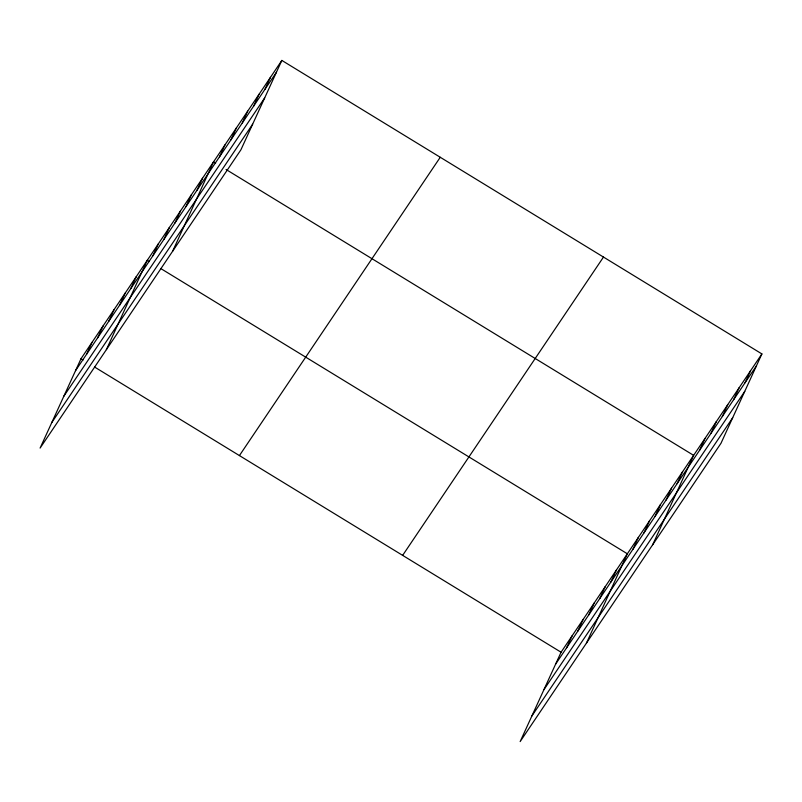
<?xml version="1.0" encoding="UTF-8"?>
<svg xmlns="http://www.w3.org/2000/svg" width="802" height="802" viewBox="0 0 802 802"><rect width="100%" height="100%" fill="white"/><g stroke="black" fill="none" stroke-linecap="round" stroke-linejoin="round"><path stroke-width="1.2" d="M281.843 60.421L81.002 358.735L40.1 448.087L240.931 149.773L281.843 60.421L761.9 353.923L720.998 443.265L520.157 741.579L561.069 652.226L761.9 353.923M86.606 354.233L92.05 342.324M97.654 337.822L103.097 325.923M108.691 321.412L114.145 309.512M119.739 305.011L125.192 293.111M130.786 288.6L136.24 276.7M106.375 349.642L147.287 260.289L149.362 261.562M152.881 255.788L158.325 243.888M163.929 239.377L169.372 227.477M174.966 222.976L180.42 211.066M186.014 206.565L191.467 194.665M197.061 190.164L202.515 178.255M172.651 251.196L213.563 161.854L215.638 163.127M219.487 156.851L224.941 144.941M230.866 139.949L236.319 128.039M242.254 123.037L247.698 111.137M253.632 106.135L259.076 94.235M265.011 89.233L270.464 77.333M566.663 647.725L572.107 635.826M577.711 631.314L583.154 619.415M588.748 614.913L594.202 603.004M599.796 598.503L605.249 586.603M610.843 582.092L616.297 570.192M586.432 643.134L627.344 553.781L160.831 268.58M632.938 549.28L638.382 537.38M643.986 532.879L649.43 520.969M655.023 516.468L660.477 504.568M666.071 500.057L671.525 488.157M677.119 483.656L682.572 471.746M652.708 544.688L693.62 455.346L226.064 169.493M699.544 450.343L704.998 438.443M710.923 433.441L716.376 421.531M722.311 416.529L727.755 404.629M733.69 399.627L739.143 387.727M745.068 382.724L750.522 370.825M75.558 370.634L276.389 72.33M63.859 396.198L264.69 97.884M51.799 422.524L252.64 124.22M239.427 455.586L440.258 157.272M402.644 555.375L603.485 257.061M555.616 664.136L756.446 365.822M543.916 689.69L744.747 391.376M531.856 716.016L732.697 417.712M81.002 358.735L83.087 360.008M94.556 367.015L561.069 652.226"/></g></svg>
